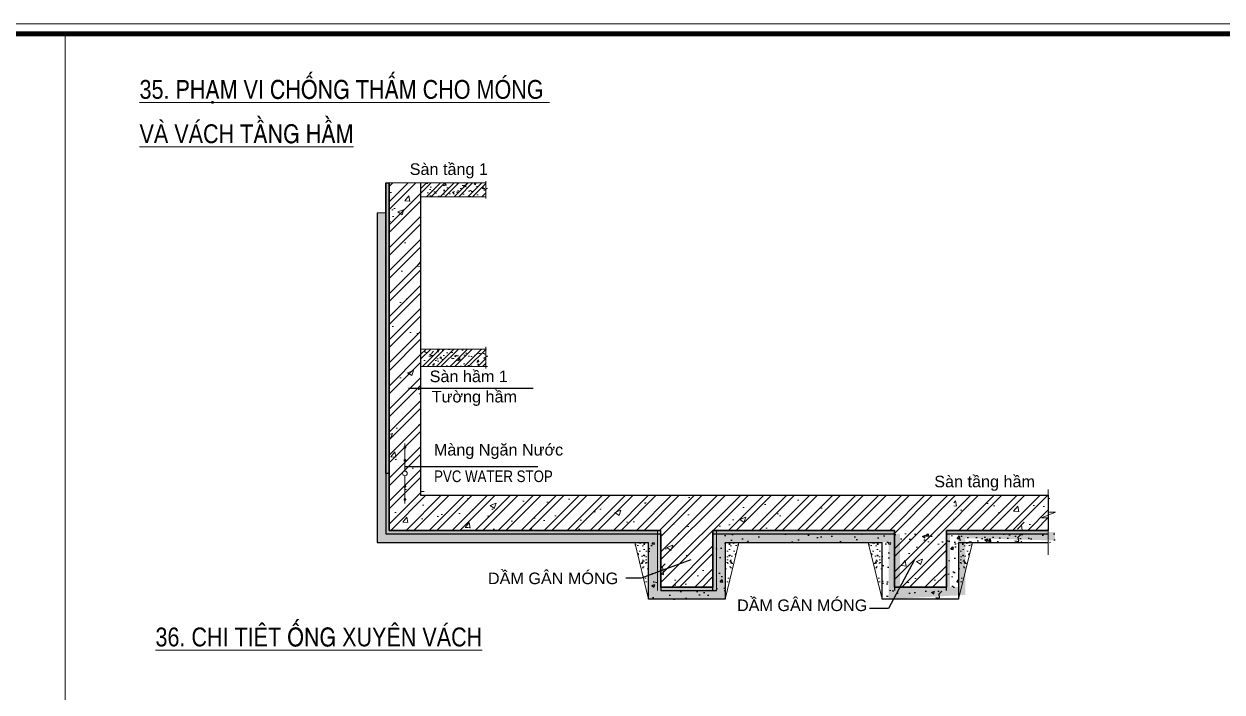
# Model space of a CAD drawing. Header units: millimetres. Extents: x -88960 to 836140, y 175458 to 320791.
# Drawn here: x 204716 to 229105, y 219757 to 233358 of the extents above; entities that cross this region are included whole.
import ezdxf
from ezdxf.enums import TextEntityAlignment as Align

# ---------------------------------------------------------------- set-up
doc = ezdxf.new("R2010")
doc.units = ezdxf.units.MM
doc.header["$LTSCALE"] = 1000
doc.layers.get('0').update_dxf_attribs({"linetype": 'CONTINUOUS'})
for name, color, linetype, lineweight in [('Ap0314_Kh', 253, 'CONTINUOUS', 15), ('CHUNHO', 1, 'CONTINUOUS', 13), ('CTHEP', 4, 'CONTINUOUS', 50), ('DBAO', 2, 'CONTINUOUS', 13), ('HACH', 252, 'CONTINUOUS', 0), ('HACTH', 251, 'CONTINUOUS', 5), ('OUTLINE', 254, 'CONTINUOUS', 13), ('TEXT', 1, 'CONTINUOUS', 15)]:
    doc.layers.add(name, color=color, linetype=linetype, lineweight=lineweight)
doc.layers.add('SECTION', color=7, linetype='CONTINUOUS')
doc.styles.add('Star-HelCon', font='VHELVCN_0.TTF')
doc.styles.add('TTP-HelCon', font='VHELVCN_0.TTF')
doc.dimstyles.new('1234', dxfattribs={"dimtxt": 60, "dimasz": 50, "dimexe": 1, "dimexo": 1, "dimgap": 0.5, "dimtad": 1, "dimdec": 0, "dimzin": 0, "dimdsep": 46, "dimtxsty": 'Standard', "dimblk": 'ARCHTICK', "dimcen": 60, "dimdle": 1, "dimclrd": 256, "dimclre": 256, "dimadec": 0, "dimazin": 0, "dimtfac": 1, "dimtdec": 0, "dimtix": 1, "dimtofl": 0, "dimtmove": 0, "dimatfit": 3, "dimfxl": 0.18, "dimtolj": 1, "dimtzin": 0, "dimarcsym": 0})
pattern_1 = [(50, (-171787641.77, -500761.06), (634.0221384, -55.4697497), [66.29625, -729.25875]), (355, (-171787641.8, -500761.06), (-122.6492413, 664.9002366), [53.037, -583.407]), (100.45144446, (-171787588.94, -500765.7), (511.372895, 609.43048), [56.3431427, -619.77457]), (46.1842, (-171787641.8, -500584.3), (943.3879742, -146.3107683), [99.444375, -1093.888125]), (96.6356355, (-171787563.2, -500596.5), (826.194427, 861.072137), [84.514762, -929.662378]), (351.184164, (-171787641.8, -500584.3), (826.1944263, 861.0721367), [79.5555, -875.110501]), (21, (-171787553.4, -500628.47), (527.6359887, -355.8949684), [66.29625, -729.25875]), (326, (-171787553.4, -500628.5), (215.0785877, 640.9963823), [53.037, -583.407]), (71.45144474, (-171787509.4, -500658.1), (742.71457, 285.1014125), [56.343141, -619.77457]), (37.5, (-171787641.77, -500761.06), (10.7487041, 294.2615221), [0, -576.3354, 0, -592.2465, 0, -585.616875]), (7.5, (-171787641.77, -500761.06), (232.5403176, 348.6402327), [0, -337.6689, 0, -563.07615, 0, -223.197375]), (327.5, (-171787838.9, -500761.06), (471.87234245, -19.93737887), [0, -220.9875, 0, -689.481, 0, -914.88825]), (317.5, (-171787927.3, -500761.06), (515.5074144, 88.4877991), [0, -287.28375, 0, -457.8861, 0, -649.70325])]
pattern_2 = [(50, (-171790312.6, -500761.06), (634.0221384, -55.4697497), [66.29625, -729.25875]), (355, (-171790312.6, -500761.06), (-122.6492413, 664.9002366), [53.037, -583.407]), (100.45144446, (-171790259.8, -500765.7), (511.372895, 609.43048), [56.3431427, -619.77457]), (46.1842, (-171790312.6, -500584.3), (943.3879742, -146.3107683), [99.444375, -1093.888125]), (96.6356355, (-171790234, -500596.5), (826.194427, 861.072137), [84.514762, -929.662378]), (351.184164, (-171790312.6, -500584.3), (826.1944263, 861.0721367), [79.5555, -875.110501]), (21, (-171790224.2, -500628.47), (527.6359887, -355.8949684), [66.29625, -729.25875]), (326, (-171790224.2, -500628.5), (215.0785877, 640.9963823), [53.037, -583.407]), (71.45144474, (-171790180.24, -500658.1), (742.71457, 285.1014125), [56.343141, -619.77457]), (37.5, (-171790312.6, -500761.06), (10.7487041, 294.2615221), [0, -576.3354, 0, -592.2465, 0, -585.616875]), (7.5, (-171790312.6, -500761.06), (232.5403176, 348.6402327), [0, -337.6689, 0, -563.07615, 0, -223.197375]), (327.5, (-171790509.73, -500761.06), (471.87234245, -19.93737887), [0, -220.9875, 0, -689.481, 0, -914.88825]), (317.5, (-171790598.12, -500761.06), (515.5074144, 88.4877991), [0, -287.28375, 0, -457.8861, 0, -649.70325])]

# ---------------------------------------------------------------- blocks, each defined once
blk = doc.blocks.new('_ARCHTICK')
at = {"color": 0, "linetype": 'ByBlock', "const_width": 0.15}
blk.add_lwpolyline([(-0.5, -0.5), (0.5, 0.5)], dxfattribs=at)
blk = doc.blocks.new('CHG_XX_Khung ten')
blk.add_lwpolyline([(15, 579), (826, 579), (826, 15), (15, 15)], close=True)
at = {"color": 4, "linetype": 'Continuous', "const_width": 1}
blk.add_lwpolyline([(17, 577), (824, 577), (824, 17), (17, 17)], close=True, dxfattribs=at)

msp = doc.modelspace()

# ---------------------------------------------------------------- hatches: boundary and pattern name
at = {"layer": 'HACH', "ltscale": 0.5}
h = msp.add_hatch(dxfattribs=at)
h.set_pattern_fill('AR-CONC', color=256, scale=176.79, style=0)
h.set_pattern_definition([(50, (-171787641.8, -500761.1), (1268.044277, -110.9394994), [132.5925, -1458.5175]), (355, (-171787641.8, -500761), (-245.298483, 1329.800473), [106.074, -1166.814]), (100.4514445, (-171787536.1, -500770.3), (1022.74579, 1218.86096), [112.686285, -1239.54914]), (46.1842, (-171787641.8, -500407.5), (1886.775948, -292.621537), [198.88875, -2187.77625]), (96.6356355, (-171787484.5, -500431.9), (1652.388854, 1722.144274), [169.029524, -1859.324756]), (351.184164, (-171787641.8, -500407.5), (1652.388853, 1722.144273), [159.111, -1750.221002]), (21, (-171787465, -500495.9), (1055.2719774, -711.789937), [132.5925, -1458.5175]), (326, (-171787465, -500495.9), (430.157175, 1281.992765), [106.074, -1166.814]), (71.4514447, (-171787377, -500555.2), (1485.42914, 570.202825), [112.686282, -1239.54914]), (37.5, (-171787641.77, -500761.06), (21.4974082, 588.5230442), [0, -1152.6708, 0, -1184.493, 0, -1171.23375]), (7.5, (-171787641.8, -500761.06), (465.0806352, 697.2804654), [0, -675.3378, 0, -1126.1523, 0, -446.39475]), (327.5, (-171788036, -500761.06), (943.7446849, -39.8747577), [0, -441.975, 0, -1378.962, 0, -1829.7765]), (317.5, (-171788212.8, -500761.1), (1031.0148288, 176.9755983), [0, -574.5675, 0, -915.7722, 0, -1299.4065])])
h.paths.add_polyline_path([(220972.5384, 223048.61667), (220972.5384, 223259.38225), (220851.94062, 223259.38225), (221093.13618, 223379.98003), (220972.5384, 223379.98003), (220972.5384, 223765.89294), (212790.27036, 223765.89294), (212790.27036, 230122.07959), (212151.78372, 230122.07959), (212151.78372, 223048.61667), (217680.47469, 223048.61667), (217680.47469, 221891.91894), (218741.21469, 221891.91894), (218741.21469, 223048.61667)])
h.paths.add_polyline_path([(223643.37624, 223259.38225), (223643.37624, 223048.61667), (222571.13958, 223013.25867), (222571.13958, 221856.56094), (223631.87958, 221891.91894), (223631.87958, 223048.61667), (225705.03508, 223048.61667), (225705.03508, 223305.58855), (225705.03508, 223305.58855), (225705.03508, 223419.06576), (225705.03508, 223474.63921), (225705.03508, 223765.89294), (223643.37624, 223765.89294), (223643.37624, 223379.98003), (223763.97402, 223379.98003), (223522.77845, 223259.38225)])
h = msp.add_hatch(dxfattribs=at)
h.set_pattern_fill('ANSI32', color=256, scale=883.95, style=0)
h.set_pattern_definition([(45, (-171787641.77, -500761.06), (-234.3926397, 234.3926397), []), (45, (-171787485.5, -500761.06), (-234.3926397, 234.3926397), [])])
edge = h.paths.add_edge_path(flags=16)
edge.add_line((212471.02704, 224161.47431), (212471.02704, 223956.82614))
edge.add_arc((212471.02704, 223942.68294), 14.1432, 0, 90, ccw=False)
edge.add_arc((212471.02704, 223942.68294), 14.1432, -90, 0, ccw=False)
edge.add_line((212471.02704, 223928.53974), (212471.02704, 223691.64114))
edge.add_arc((212471.02704, 223677.49794), 14.1432, 0, 90, ccw=False)
edge.add_arc((212471.02704, 223677.49794), 14.1432, -180, 0, ccw=False)
edge.add_arc((212471.02704, 223677.49794), 14.1432, 90, 180, ccw=False)
edge.add_line((212471.02704, 223691.64114), (212471.02704, 223928.53974))
edge.add_arc((212471.02704, 223942.68294), 14.1432, 180, 270, ccw=False)
edge.add_arc((212471.02704, 223942.68294), 14.1432, 90, 180, ccw=False)
edge.add_line((212471.02704, 223956.82614), (212471.02704, 224161.47431))
edge.add_arc((212471.02704, 224207.86794), 46.39363, 179.999999994, 270, ccw=False)
edge.add_arc((212471.02704, 224207.86794), 46.39363, 90, 180.000000003, ccw=False)
edge.add_line((212471.02704, 224254.26156), (212471.02704, 224458.90974))
edge.add_arc((212471.02704, 224473.05294), 14.1432, 180, 270, ccw=False)
edge.add_arc((212471.02704, 224473.05294), 14.1432, 90, 180, ccw=False)
edge.add_line((212471.02704, 224487.19614), (212471.02704, 224724.09474))
edge.add_arc((212471.02704, 224738.23794), 14.1432, 180, 270, ccw=False)
edge.add_arc((212471.02704, 224738.23794), 14.1432, 0, 180, ccw=False)
edge.add_arc((212471.02704, 224738.23794), 14.1432, -90, 0, ccw=False)
edge.add_line((212471.02704, 224724.09474), (212471.02704, 224487.19614))
edge.add_arc((212471.02704, 224473.05294), 14.1432, 0, 90, ccw=False)
edge.add_arc((212471.02704, 224473.05294), 14.1432, -90, 0, ccw=False)
edge.add_line((212471.02704, 224458.90974), (212471.02704, 224254.26156))
edge.add_arc((212471.02704, 224207.86794), 46.39363, -0.000000006, 90, ccw=False)
edge.add_arc((212471.02704, 224207.86794), 46.39363, -90, 0.000000003, ccw=False)
h.paths.add_polyline_path([(223495.55686, 223048.61667), (223495.55686, 221891.91894), (222434.81686, 221891.91894), (222434.81686, 223048.61667), (225568.71236, 223048.61667), (225568.71236, 223765.89294), (212790.27036, 223765.89294), (212790.27036, 230122.07959), (212151.78372, 230122.07959), (212151.78372, 223048.61667), (217680.47469, 223048.61667), (217680.47469, 221891.91894), (218741.21469, 221891.91894), (218741.21469, 223048.61667)])
h = msp.add_hatch(dxfattribs=at)
h.set_pattern_fill('ANSI32', color=256, scale=530.37, style=0)
h.set_pattern_definition([(45, (-171787641.77, -500761.06), (-140.63558383, 140.63558383), []), (45, (-171787548.01, -500761.06), (-140.63558383, 140.63558383), [])])
edge = h.paths.add_edge_path()
edge.add_line((212790.27036, 230122.07959), (212790.27036, 229839.21559))
edge.add_line((212790.27036, 229839.21559), (214115.78662, 229839.21559))
edge.add_line((214115.78662, 229839.21559), (214115.78662, 229973.57599))
edge.add_line((214115.78662, 229973.57599), (214080.42862, 229973.57599))
edge.add_line((214080.42862, 229973.57599), (214151.14462, 230008.93399))
edge.add_line((214151.14462, 230008.93399), (214115.78662, 230008.93399))
edge.add_line((214115.78662, 230008.93399), (214115.78662, 230122.07959))
edge.add_line((214115.78662, 230122.07959), (212860.98636, 230122.07959))
edge = h.paths.add_edge_path()
edge.add_line((212790.27036, 226737.97241), (212790.27036, 226384.39241))
edge.add_line((212790.27036, 226384.39241), (214115.78662, 226384.39241))
edge.add_line((214115.78662, 226384.39241), (214115.78662, 226552.34291))
edge.add_line((214115.78662, 226552.34291), (214071.58912, 226552.34291))
edge.add_line((214071.58912, 226552.34291), (214159.98412, 226596.54041))
edge.add_line((214159.98412, 226596.54041), (214115.78662, 226596.54041))
edge.add_line((214115.78662, 226596.54041), (214115.78662, 226737.97241))
edge.add_line((214115.78662, 226737.97241), (212860.98636, 226737.97241))
h = msp.add_hatch(dxfattribs=at)
h.set_pattern_fill('AR-CONC', color=256, scale=53.037, style=0)
h.set_pattern_definition([(50, (-171787641.77, -500761.06), (380.41328305, -33.28184983), [39.77775, -437.55525]), (355, (-171787641.77, -500761.06), (-73.5895448, 398.94014195), [31.8222, -350.0442]), (100.45144446, (-171787610.07, -500763.83), (306.823737, 365.658288), [33.8058856, -371.8647419]), (46.1842, (-171787641.77, -500655), (566.0327845, -87.786461), [59.666625, -656.332875]), (96.6356355, (-171787594.6, -500662.3), (495.7166561, 516.6432823), [50.708857, -557.7974269]), (351.184164, (-171787641.77, -500655), (495.7166558, 516.643282), [47.7333, -525.0663005]), (21, (-171787588.73, -500681.5), (316.58159323, -213.53698104), [39.77775, -437.55525]), (326, (-171787588.73, -500681.5), (129.0471526, 384.5978294), [31.8222, -350.0442]), (71.45144474, (-171787562.35, -500699.3), (445.62874195, 171.0608475), [33.8058846, -371.8647419]), (37.5, (-171787641.77, -500761.06), (6.44922246, 176.55691326), [0, -345.80124, 0, -355.3479, 0, -351.370125]), (7.5, (-171787641.77, -500761.06), (139.52419057, 209.18413963), [0, -202.60134, 0, -337.84569, 0, -133.918425]), (327.5, (-171787760.04, -500761.06), (283.12340547, -11.96242732), [0, -132.5925, 0, -413.6886, 0, -548.93295]), (317.5, (-171787813.08, -500761.06), (309.30444863, 53.09267948), [0, -172.37025, 0, -274.73166, 0, -389.82195])])
h.paths.add_polyline_path([(214115.78662, 230008.93399), (214115.78662, 230122.07959), (212860.98636, 230122.07959), (212860.98636, 229839.21559), (214115.78662, 229839.21559), (214115.78662, 229973.57599), (214080.42862, 229973.57599), (214151.14462, 230008.93399)])
h.paths.add_polyline_path([(214115.78662, 226384.39241), (214115.78662, 226552.34291), (214071.58912, 226552.34291), (214159.98412, 226596.54041), (214115.78662, 226596.54041), (214115.78662, 226737.97241), (212860.98636, 226737.97241), (212860.98636, 226384.39241)])
h = msp.add_hatch(dxfattribs=at)
h.set_pattern_fill('AR-CONC', color=256, scale=35.358, style=0)
h.set_pattern_definition([(50, (321241.25, 198276.02), (253.60886, -22.1879), [26.5185, -291.7035]), (355, (321241.25, 198276.02), (-49.0597, 265.9601), [21.2148, -233.3628]), (100.4514, (321262.39, 198274.17), (204.54935, 243.77203), [22.53726, -247.9098]), (46.1842, (321241.25, 198346.73), (377.3551, -58.5242), [39.7777, -437.5552]), (96.6356, (321272.7, 198341.86), (330.478, 344.4286), [33.8059, -371.8647]), (351.1842, (321241.25, 198346.73), (330.4778, 344.4289), [31.8222, -350.0442]), (21, (321276.61, 198329.05), (211.0544, -142.358), [26.5185, -291.7035]), (326, (321276.6, 198329.05), (86.03144, 256.39855), [21.2148, -233.3628]), (71.4514, (321294.2, 198317.2), (297.0859, 114.04033), [22.53726, -247.9098]), (37.5, (321241.25, 198276.02), (4.29948, 117.70461), [0, -230.53416, 0, -236.8986, 0, -234.24675]), (7.5, (321241.25, 198276.02), (93.01613, 139.4561), [0, -135.06756, 0, -225.23046, 0, -89.27895]), (327.5, (321162.405, 198276.02), (188.74894, -7.97495), [0, -88.395, 0, -275.7924, 0, -365.9553]), (317.5, (321127.05, 198276.02), (206.20297, 35.39512), [0, -114.9135, 0, -183.15444, 0, -259.8813])])
h.paths.add_polyline_path([(217432.96869, 222801.11067), (217151.53831, 222801.11067), (217432.96869, 221821.20294)])
h = msp.add_hatch(dxfattribs=at)
h.set_pattern_fill('AR-CONC', color=256, scale=35.358, style=0)
h.set_pattern_definition([(130, (115180.44, 198276.02), (-253.60886, -22.1879), [26.5185, -291.7035]), (185, (115180.44, 198276.02), (49.0597, 265.9601), [21.2148, -233.3628]), (79.5486, (115159.3, 198274.17), (-204.54935, 243.77203), [22.53726, -247.9098]), (133.8158, (115180.44, 198346.73), (-377.3551, -58.5242), [39.7777, -437.5553]), (83.3644, (115149, 198341.86), (-330.478, 344.4286), [33.8059, -371.8647]), (188.8158, (115180.44, 198346.73), (-330.4778, 344.4289), [31.8222, -350.0442]), (159, (115145.08, 198329.05), (-211.0544, -142.358), [26.5185, -291.7035]), (214, (115145.08, 198329.05), (-86.03144, 256.39855), [21.2148, -233.3628]), (108.5486, (115127.5, 198317.2), (-297.0859, 114.04033), [22.53726, -247.9098]), (142.5, (115180.44, 198276.02), (-4.29948, 117.70461), [0, -230.53416, 0, -236.8986, 0, -234.24675]), (172.5, (115180.44, 198276.02), (-93.01613, 139.4561), [0, -135.06756, 0, -225.23046, 0, -89.27895]), (212.5, (115259.28, 198276.02), (-188.74894, -7.97495), [0, -88.395, 0, -275.7924, 0, -365.9553]), (222.5, (115294.64, 198276.02), (-206.20297, 35.39512), [0, -114.9135, 0, -183.15444, 0, -259.8813])])
h.paths.add_polyline_path([(218988.72069, 222801.11067), (219270.15108, 222801.11067), (218988.72069, 221821.20294)])
h = msp.add_hatch(dxfattribs=at)
h.set_pattern_fill('AR-CONC', color=256, scale=35.358, style=0)
h.set_pattern_definition([(50, (325993.66, 198276.02), (253.60886, -22.1879), [26.5185, -291.7035]), (355, (325993.66, 198276.02), (-49.0597, 265.9601), [21.2148, -233.3628]), (100.4514, (326014.8, 198274.17), (204.54935, 243.77203), [22.53726, -247.9098]), (46.1842, (325993.66, 198346.73), (377.3551, -58.5242), [39.7777, -437.5552]), (96.6356, (326025.1, 198341.86), (330.478, 344.4286), [33.8059, -371.8647]), (351.1842, (325993.66, 198346.73), (330.4778, 344.4289), [31.8222, -350.0442]), (21, (326029.02, 198329.05), (211.0544, -142.358), [26.5185, -291.7035]), (326, (326029.02, 198329.05), (86.03144, 256.39855), [21.2148, -233.3628]), (71.4514, (326046.6, 198317.2), (297.0859, 114.04033), [22.53726, -247.9098]), (37.5, (325993.66, 198276.02), (4.29948, 117.70461), [0, -230.53416, 0, -236.8986, 0, -234.24675]), (7.5, (325993.66, 198276.02), (93.01613, 139.4561), [0, -135.06756, 0, -225.23046, 0, -89.27895]), (327.5, (325914.81, 198276.02), (188.74894, -7.97495), [0, -88.395, 0, -275.7924, 0, -365.9553]), (317.5, (325879.45, 198276.02), (206.20297, 35.39512), [0, -114.9135, 0, -183.15444, 0, -259.8813])])
h.paths.add_polyline_path([(222185.37576, 222801.11067), (221903.94537, 222801.11067), (222185.37576, 221821.20294)])
h = msp.add_hatch(dxfattribs=at)
h.set_pattern_fill('AR-CONC', color=256, scale=35.358, style=0)
h.set_pattern_definition([(130, (119932.84, 198276.02), (-253.60886, -22.1879), [26.5185, -291.7035]), (185, (119932.84, 198276.02), (49.0597, 265.9601), [21.2148, -233.3628]), (79.5486, (119911.7, 198274.17), (-204.54935, 243.77203), [22.53726, -247.9098]), (133.8158, (119932.84, 198346.73), (-377.3551, -58.5242), [39.7777, -437.5553]), (83.3644, (119901.4, 198341.86), (-330.478, 344.4286), [33.8059, -371.8647]), (188.8158, (119932.84, 198346.73), (-330.4778, 344.4289), [31.8222, -350.0442]), (159, (119897.49, 198329.05), (-211.0544, -142.358), [26.5185, -291.7035]), (214, (119897.49, 198329.05), (-86.03144, 256.39855), [21.2148, -233.3628]), (108.5486, (119879.9, 198317.2), (-297.0859, 114.04033), [22.53726, -247.9098]), (142.5, (119932.84, 198276.02), (-4.29948, 117.70461), [0, -230.53416, 0, -236.8986, 0, -234.24675]), (172.5, (119932.84, 198276.02), (-93.01613, 139.4561), [0, -135.06756, 0, -225.23046, 0, -89.27895]), (212.5, (120011.69, 198276.02), (-188.74894, -7.97495), [0, -88.395, 0, -275.7924, 0, -365.9553]), (222.5, (120047.05, 198276.02), (-206.20297, 35.39512), [0, -114.9135, 0, -183.15444, 0, -259.8813])])
h.paths.add_polyline_path([(223741.12776, 222801.11067), (224022.55814, 222801.11067), (223741.12776, 221821.20294)])
at = {"layer": 'HACTH', "lineweight": -2}
h = msp.add_hatch(dxfattribs=at)
h.set_pattern_fill('AR-CONC', color=256, scale=88.395, style=0)
h.set_pattern_definition(pattern_1)
h.paths.add_polyline_path([(212081.06772, 222977.90067), (212081.06772, 229513.26427), (211904.27772, 229513.26427), (211904.27772, 222801.11067), (217432.96869, 222801.11067), (217432.96869, 221821.20294), (217432.96869, 221644.41294), (218988.72069, 221644.41294), (218988.72069, 222801.11067), (221393.06469, 222801.11067), (222321.69848, 222804.11095), (222321.69848, 221647.41321), (223877.45048, 221732.80794), (223877.45048, 222889.50567), (225705.03508, 222841.11602), (225705.03508, 223017.90602), (223729.34096, 222977.90067), (223729.34096, 221891.91894), (222550.59395, 221891.91894), (222550.59395, 222977.90067), (218811.93069, 222977.90067), (218811.93069, 221821.20294), (217680.47469, 221821.20294), (217680.47469, 222977.90067)])
h = msp.add_hatch(dxfattribs=at)
h.set_pattern_fill('AR-CONC', color=256, scale=88.395, style=0)
h.set_pattern_definition(pattern_1)
h.paths.add_polyline_path([(225705.03508, 222977.90067), (218741.21469, 222977.90067), (218741.21469, 222818.78967), (218741.21469, 222801.11067), (221393.06469, 222801.11067), (224928.86469, 222801.11067), (225705.03508, 222801.11067)])
h = msp.add_hatch(dxfattribs=at)
h.set_pattern_fill('AR-CONC', color=256, scale=88.395, style=0)
h.set_pattern_definition(pattern_2)
h.paths.add_polyline_path([(225568.71236, 222801.11067), (225568.71236, 222977.90067), (223495.55686, 222977.90067), (223495.55686, 222801.11067)])
h = msp.add_hatch(dxfattribs=at)
h.set_pattern_fill('AR-CONC', color=256, scale=88.395, style=0)
h.set_pattern_definition(pattern_1)
h.paths.add_polyline_path([(217609.75869, 222801.11067), (217432.96869, 222801.11067), (217432.96869, 221821.20294), (217609.75869, 221821.20294)])
h = msp.add_hatch(dxfattribs=at)
h.set_pattern_fill('AR-CONC', color=256, scale=88.395, style=0)
h.set_pattern_definition(pattern_1)
h.paths.add_polyline_path([(218811.93069, 222801.11067), (218988.72069, 222801.11067), (218988.72069, 221821.20294), (218811.93069, 221821.20294)])
h = msp.add_hatch(dxfattribs=at)
h.set_pattern_fill('AR-CONC', color=256, scale=88.395, style=0)
h.set_pattern_definition(pattern_2)
h.paths.add_polyline_path([(222362.38403, 222801.11067), (222185.37576, 222801.11067), (222185.37576, 221817.11796), (222362.38403, 221817.11796)])
h = msp.add_hatch(dxfattribs=at)
h.set_pattern_fill('AR-CONC', color=256, scale=88.395, style=0)
h.set_pattern_definition(pattern_2)
h.paths.add_polyline_path([(223564.33776, 222801.11067), (223741.12776, 222801.11067), (223741.12776, 221821.20294), (223564.33776, 221821.20294)])
h = msp.add_hatch(dxfattribs=at)
h.set_pattern_fill('AR-CONC', color=256, scale=88.395, style=0)
h.set_pattern_definition(pattern_1)
h.paths.add_polyline_path([(218988.72069, 221644.41294), (218988.72069, 221821.20294), (218918.00469, 221821.20294), (217680.47469, 221821.20294), (217432.96869, 221821.20294), (217432.96869, 221644.41294)])
h = msp.add_hatch(dxfattribs=at)
h.set_pattern_fill('AR-CONC', color=256, scale=88.395, style=0)
h.set_pattern_definition(pattern_2)
h.paths.add_polyline_path([(223741.12776, 221644.41294), (223741.12776, 221821.20294), (223670.41176, 221821.20294), (222432.88176, 221821.20294), (222185.37576, 221821.20294), (222185.37576, 221644.41294)])
at = {"layer": 'SECTION', "lineweight": -2}
for points in [[(212151.78372, 230122.07959), (212081.06772, 230122.07959), (212081.06772, 224207.86794), (212151.78372, 224207.86794)], [(217680.47469, 222977.90067), (217680.47469, 223048.61667), (212151.78372, 223048.61667), (212151.78372, 224207.86794), (212081.06772, 224207.86794), (212081.06772, 222977.90067)], [(217680.47469, 222977.90067), (217680.47469, 223048.61667), (212860.98636, 223048.61667), (212860.98636, 222977.90067)], [(225568.71236, 222977.90067), (225568.71236, 223048.61667), (223495.55686, 223048.61667), (223495.55686, 222977.90067)], [(218741.21469, 221821.20294), (218741.21469, 221891.91894), (217680.47469, 221891.91894), (217680.47469, 221821.20294)], [(223495.55686, 221891.91894), (222434.81686, 221891.91894), (222434.81686, 221821.20294), (223495.55686, 221821.20294)]]:
    msp.add_hatch(color=256, dxfattribs=at).paths.add_polyline_path(points)
h = msp.add_hatch(color=256, dxfattribs=at)
h.paths.add_polyline_path([(217680.47469, 222977.90067), (217609.75869, 222977.90067), (217609.75869, 222801.11067), (217680.47469, 222801.11067)])
h.paths.add_polyline_path([(217609.75869, 221821.20294), (217680.47469, 221821.20294), (217680.47469, 222801.11067), (217609.75869, 222801.11067)])
h.paths.add_polyline_path([(218741.21469, 221821.20294), (218811.93069, 221821.20294), (218811.93069, 222801.11067), (218741.21469, 222801.11067)])
h.paths.add_polyline_path([(218811.93069, 222977.90067), (218741.21469, 222977.90067), (218741.21469, 222801.11067), (218811.93069, 222801.11067)])
h = msp.add_hatch(color=256, dxfattribs=at)
h.paths.add_polyline_path([(223643.37624, 223048.61667), (223643.37624, 222977.90067), (225105.65469, 222977.90067), (225105.65469, 223048.61667)])
h.paths.add_polyline_path([(222434.81686, 222977.90067), (222434.81686, 223048.61667), (218741.21469, 223048.61667), (218741.21469, 222977.90067)])
h = msp.add_hatch(color=256, dxfattribs=at)
h.paths.add_polyline_path([(222434.79397, 222977.90067), (222364.07797, 222977.90067), (222364.07797, 222801.11067), (222434.79397, 222801.11067)])
h.paths.add_polyline_path([(222364.07797, 221821.20294), (222434.79397, 221821.20294), (222434.79397, 222801.11067), (222364.07797, 222801.11067)])
h.paths.add_polyline_path([(223495.53397, 221821.20294), (223566.24997, 221821.20294), (223566.24997, 222801.11067), (223495.53397, 222801.11067)])
h.paths.add_polyline_path([(223566.24997, 222977.90067), (223495.53397, 222977.90067), (223495.53397, 222801.11067), (223566.24997, 222801.11067)])

# ---------------------------------------------------------------- linework, layer by layer
at = {"layer": 'CHUNHO'}
msp.add_line((211904.27772, 229513.26427), (212081.06772, 229513.26427), dxfattribs=at)
at = {"layer": 'CTHEP', "ltscale": 5, "const_width": 28.2864}
for points in [[(212456.88384, 224738.23794, 1), (212485.17024, 224738.23794, 1)], [(212456.88384, 224473.05294, 1), (212485.17024, 224473.05294, 1)], [(212456.88384, 223942.68294, 1), (212485.17024, 223942.68294, 1)], [(212456.88384, 223677.49794, 1), (212485.17024, 223677.49794, 1)]]:
    msp.add_lwpolyline(points, format="xyb", close=True, dxfattribs=at)
at = {"layer": 'DBAO'}
msp.add_line((205557.21054, 233158.03182), (205557.21054, 177157.92235), dxfattribs=at)
at = {"layer": 'DBAO', "ltscale": 5}
for p, q in [((212471.02704, 224254.26156), (212471.02704, 224818.75025)), ((212471.02704, 223596.98563), (212471.02704, 224161.47431))]:
    msp.add_line(p, q, dxfattribs=at)
msp.add_circle((212471.02704, 224207.86794), 46.39363, dxfattribs=at)
at = {"layer": 'HACH', "ltscale": 0.5}
for p, q in [((212081.06772, 230122.07959), (214115.78662, 230122.07959)), ((212790.27036, 229839.21559), (214115.78662, 229839.21559)), ((212790.27036, 226737.97241), (214130.50667, 226737.97241)), ((212790.27036, 226384.39241), (214151.95489, 226384.39241)), ((212860.98636, 223836.60894), (212790.27036, 223836.60894)), ((217609.75869, 223048.61667), (217609.75869, 221821.20294)), ((217680.47469, 223048.61667), (217680.47469, 221821.20294)), ((218741.21469, 223048.61667), (218741.21469, 221821.20294)), ((218811.93069, 223048.61667), (218811.93069, 221821.20294)), ((222434.81686, 223048.61667), (222434.81686, 221821.20294)), ((217432.96869, 221644.41294), (217151.53831, 222801.11067)), ((217432.96869, 222801.11067), (217432.96869, 221821.20294)), ((217609.75869, 222801.11067), (217609.75869, 221821.20294)), ((218988.72069, 221644.41294), (219270.15108, 222801.11067)), ((218988.72069, 222801.11067), (218988.72069, 221821.20294)), ((222185.37576, 221644.41294), (221903.94537, 222801.11067)), ((223741.12776, 221644.41294), (224022.55814, 222801.11067)), ((223741.12776, 222801.11067), (223741.12776, 221821.20294))]:
    msp.add_line(p, q, dxfattribs=at)
for points in [[(214115.78662, 230157.43759), (214115.78662, 230008.93399), (214151.14462, 230008.93399), (214080.42862, 229973.57599), (214115.78662, 229973.57599), (214115.78662, 229803.85759)], [(214115.78662, 226782.16991), (214115.78662, 226596.54041), (214159.98412, 226596.54041), (214071.58912, 226552.34291), (214115.78662, 226552.34291), (214115.78662, 226340.19491)]]:
    msp.add_lwpolyline(points, dxfattribs=at)
at = {"layer": 'OUTLINE'}
for p, q in [((225568.71236, 223877.03983), (225568.71236, 223419.06576)), ((225714.77518, 223419.06576), (225429.26873, 223305.58855)), ((225568.71236, 223419.06576), (225714.77518, 223419.06576)), ((225568.71236, 223305.58855), (225429.26873, 223305.58855)), ((225568.71236, 223305.58855), (225568.71236, 222553.4335))]:
    msp.add_line(p, q, dxfattribs=at)
at = {"layer": 'SECTION'}
for p, q in [((212081.06772, 230122.07959), (212081.06772, 222977.90067)), ((212151.78372, 230122.07959), (212151.78372, 223048.61667)), ((211904.27772, 229513.26427), (211904.27772, 222801.11067)), ((212081.06772, 222977.90067), (217680.47469, 222977.90067)), ((212860.98636, 222977.90067), (217680.47469, 222977.90067)), ((217680.47469, 222801.11067), (217680.47469, 223048.61667)), ((217680.47469, 222977.90067), (217680.47469, 221821.20294)), ((218741.21469, 223048.61667), (220972.5384, 223048.61667)), ((218741.21469, 222818.78967), (218741.21469, 223048.61667)), ((218741.21469, 221821.20294), (218741.21469, 222977.90067)), ((218741.21469, 222977.90067), (220972.5384, 222977.90067)), ((218741.21469, 222801.11067), (218741.21469, 222977.90067)), ((220972.5384, 223048.61667), (222434.81686, 223048.61667)), ((220972.5384, 222977.90067), (222434.81686, 222977.90067)), ((222434.81686, 223048.61667), (222434.81686, 221821.20294)), ((223495.55686, 223048.61667), (225568.71236, 223048.61667)), ((223495.55686, 221821.20294), (223495.55686, 223048.61667)), ((223495.55686, 222977.90067), (225568.71236, 222977.90067)), ((211904.27772, 222801.11067), (217432.96869, 222801.11067)), ((217432.96869, 221644.41294), (217432.96869, 222801.11067)), ((218988.72069, 222801.11067), (218988.72069, 221644.41294)), ((218988.72069, 222801.11067), (220972.5384, 222801.11067)), ((220972.5384, 222801.11067), (222185.37576, 222801.11067)), ((222185.37576, 221644.41294), (222185.37576, 222801.11067)), ((223741.12776, 222801.11067), (225568.71236, 222801.11067)), ((223741.12776, 222801.11067), (223741.12776, 221644.41294)), ((217680.47469, 221891.91894), (218741.21469, 221891.91894)), ((217680.47469, 221821.20294), (218811.93069, 221821.20294)), ((222434.81686, 221891.91894), (223495.55686, 221891.91894)), ((218988.72069, 221644.41294), (217432.96869, 221644.41294)), ((223741.12776, 221644.41294), (222185.37576, 221644.41294))]:
    msp.add_line(p, q, dxfattribs=at)
at = {"layer": 'SECTION', "lineweight": -2}
for p, q in [((212790.27036, 223765.89294), (220972.5384, 223765.89294)), ((220972.5384, 223765.89294), (225568.71236, 223765.89294)), ((212151.78372, 223048.61667), (217680.47469, 223048.61667)), ((212860.98636, 223048.61667), (217680.47469, 223048.61667))]:
    msp.add_line(p, q, dxfattribs=at)
msp.add_lwpolyline([(212081.06772, 230122.07959), (212151.78372, 230122.07959), (212151.78372, 224207.86794), (212081.06772, 224207.86794)], close=True, dxfattribs=at)
for points in [[(220972.5384, 223048.61667), (218741.21469, 223048.61667), (218741.21469, 221891.91894), (217680.47469, 221891.91894), (217680.47469, 223048.61667), (212151.78372, 223048.61667), (212151.78372, 230122.07959)], [(212790.27036, 230122.07959), (212790.27036, 223765.89294), (220972.5384, 223765.89294)], [(220972.5384, 223765.89294), (221670.51716, 223765.89294)], [(220972.5384, 223765.89294), (225568.71236, 223765.89294), (225568.71236, 223048.61667), (223495.55686, 223048.61667), (223495.55686, 221891.91894), (222434.81686, 221891.91894), (222434.81686, 223048.61667), (220972.5384, 223048.61667)]]:
    msp.add_lwpolyline(points, dxfattribs=at)

# ---------------------------------------------------------------- texts
at = {"layer": 'CHUNHO', "style": 'Star-HelCon'}
msp.add_text('PVC WATER STOP', height=235.72, dxfattribs=at).set_placement((213065.78666, 224031.70053))
at = {"layer": 'CHUNHO', "char_height": 235.72, "attachment_point": 6, "style": 'Star-HelCon'}
for s, insert in [('{\\fArial|b0|i0|c0|p34;\\C2;Sàn tầng 1}', (214161.45104, 230366.31894)), ('{\\fArial|b0|i0|c0|p34;\\C2;Sàn hầm 1}', (214567.4346, 226182.05061)), ('{\\fArial|b0|i0|c0|p34;\\C2;T\\fArial|b0|i0|c238|p34;ư\\fArial|b0|i0|c0|p34;ờng hầm}', (214752.64781, 225735.02954)), ('{\\fArial|b0|i0|c0|p34;\\C2;Màng Ngăn Nước}', (215692.83633, 224654.09546))]:
    msp.add_mtext(s, dxfattribs=dict(at, insert=insert))
at = {"layer": 'CHUNHO', "char_height": 235.72, "width": 2676.7477749, "attachment_point": 6, "style": 'Star-HelCon'}
for s, insert in [('{\\fArial|b0|i0|c0|p34;\\C2;Sàn tầng hầm}', (225297.30591, 224006.9159)), ('{\\fArial|b0|i0|c0|p34;DẦM GÂN MÓNG}', (216813.54599, 222069.37305)), ('{\\fArial|b0|i0|c0|p34;DẦM GÂN MÓNG}', (221884.0389, 221521.24484))]:
    msp.add_mtext(s, dxfattribs=dict(at, insert=insert))
at = {"layer": 'TEXT', "color": 2, "style": 'TTP-HelCon'}
for s, p in [('%%U35. PHAÏM VI CHOÁNG THAÁM CHO MOÙNG ', (207068.80876, 232025.61505)), ('%%UVAØ VAÙCH TAÀNG HAÀM', (207068.80876, 231123.15514)), ('%%U36. CHI TIEÂT OÁNG XUYEÂN VAÙCH', (207393.51372, 220877.68402))]:
    msp.add_text(s, height=383.045, dxfattribs=at).set_placement(p, align=Align.MIDDLE_LEFT)

# ---------------------------------------------------------------- leaders
at = {"layer": 'TEXT', "linetype": 'ByBlock', "ltscale": 5}
for points in [[(212544.65765, 225946.49879), (215083.11219, 225946.49879)], [(212465.91971, 224350.55845), (215179.21702, 224350.55845)], [(218290.79985, 222451.52864), (217277.26862, 222077.95134), (216968.80162, 222077.95134)], [(222845.72882, 222451.52864), (222313.53297, 221459.05515), (221931.31848, 221459.05515)]]:
    msp.add_leader(points, dimstyle='1234', override={"dimtad": 0}, dxfattribs=at)

# ---------------------------------------------------------------- next in the draw order: block references
at = {"layer": 'Ap0314_Kh', "xscale": 100, "yscale": 100, "zscale": 100}
msp.add_blockref('CHG_XX_Khung ten', (163340.32163, 175457.91904), dxfattribs=at)

doc.saveas('drawing.dxf')
